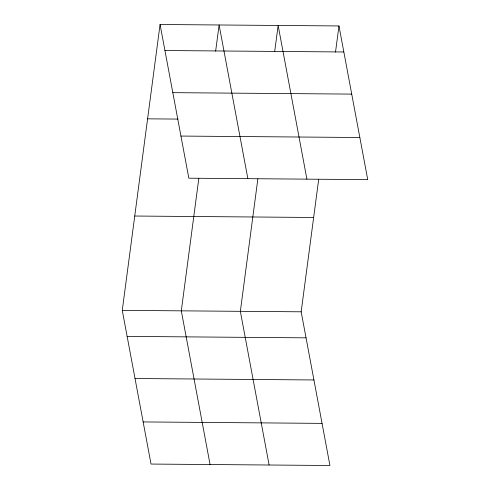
<?xml version="1.0" encoding="UTF-8"?>
<svg xmlns="http://www.w3.org/2000/svg" width="490" height="490" viewBox="0 0 490 490"><rect width="100%" height="100%" fill="white"/><g stroke="black" fill="none" stroke-linecap="round" stroke-linejoin="round"><path stroke-width="0.73" d="M318.69 179.346L301.172 311.812L329.935 465.5L151.03 464.055L122.267 310.366L160.065 24.5L338.97 25.946L367.733 179.634L188.828 178.189L160.065 24.5M198.824 178.378L181.306 310.844L210.069 464.532M215.637 51.181L219.104 24.978L247.867 178.666M257.863 178.856L240.345 311.315L269.108 465.01M274.676 51.658L278.142 25.456L306.905 179.144M335.503 52.154L338.97 25.946M164.934 50.525L343.839 51.977M172.817 92.653L351.722 94.105M147.588 118.837L177.87 119.082M180.939 136.061L359.85 137.506M134.738 216.029L313.649 217.474M122.267 310.366L301.172 311.812M127.137 336.391L306.048 337.837M135.026 378.519L313.931 379.964M143.147 421.927L322.053 423.372"/></g></svg>
